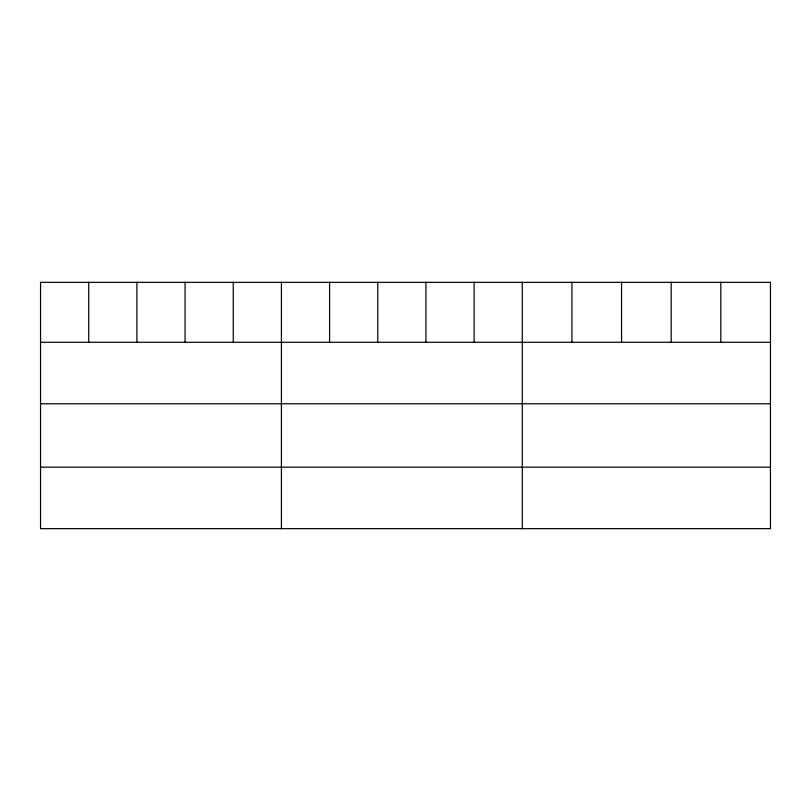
<?xml version="1.0" encoding="UTF-8"?>
<svg xmlns="http://www.w3.org/2000/svg" width="811" height="811" viewBox="0 0 811 811"><rect width="100%" height="100%" fill="white"/><g stroke="black" fill="none" stroke-linecap="round" stroke-linejoin="round"><path stroke-width="1.22" d="M770.45 342.283L770.45 528.66L40.55 528.66L40.55 282.34L770.45 282.34L770.45 342.283L40.55 342.283M40.55 403.787L770.45 403.787M40.55 467.156L770.45 467.156M720.817 282.34L720.817 342.283M671.184 282.34L671.184 342.283M621.55 282.34L621.55 342.283M571.917 282.34L571.917 342.283M522.284 282.34L522.284 528.66M474.111 282.34L474.111 342.283M425.937 282.34L425.937 342.283M377.764 282.34L377.764 342.283M329.59 282.34L329.59 342.283M281.417 282.34L281.417 528.66M233.244 282.34L233.244 342.283M185.07 282.34L185.07 342.283M136.897 282.34L136.897 342.283M88.723 282.34L88.723 342.283"/></g></svg>
